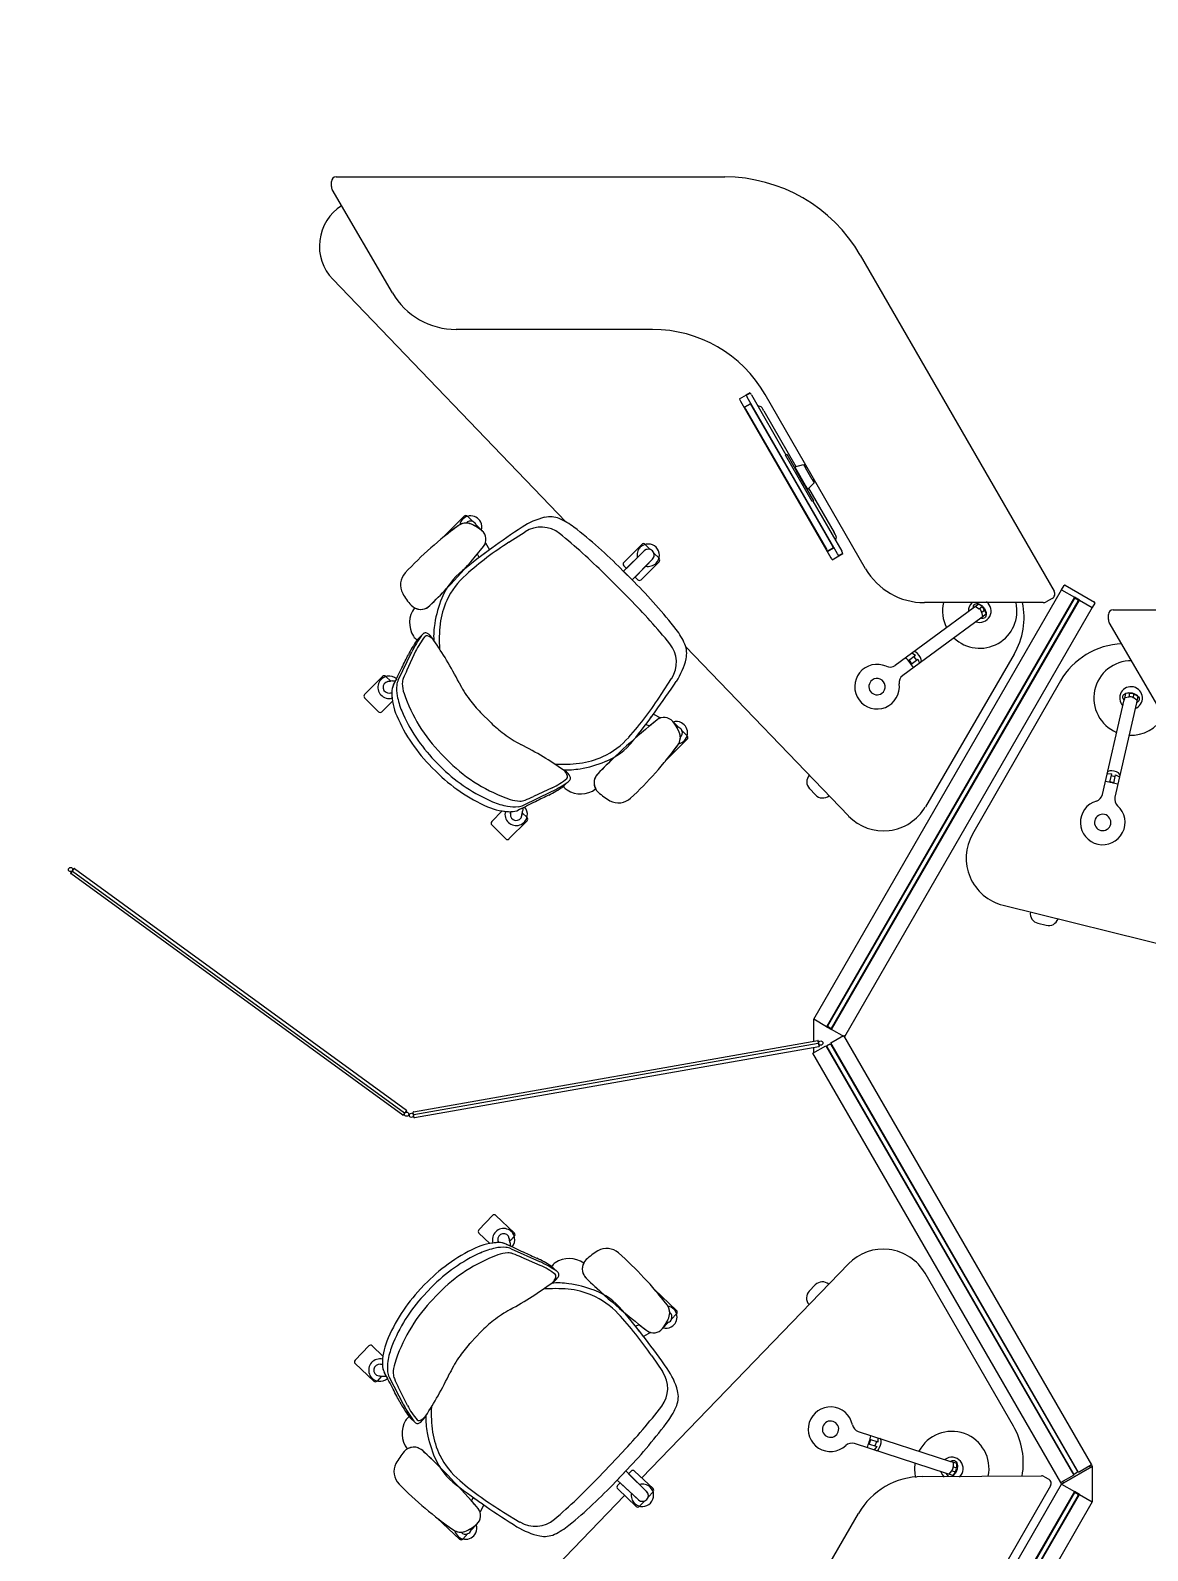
# Model space of a CAD drawing. Header units: millimetres. Extents: x 148480 to 578986, y 39883 to 155062.
# Drawn here: x 227380 to 229784, y 66680 to 69951 of the extents above; entities that cross this region are included whole.
import ezdxf

# ---------------------------------------------------------------- set-up
doc = ezdxf.new("R2010")
doc.units = ezdxf.units.MM
doc.linetypes.add('HIDDEN', pattern=[0.375, 0.25, -0.125])
for name, color, linetype in [('Flooring', 44, 'Continuous'), ('I - MODULAR', 44, 'Continuous'), ('Layer4', 6, 'Continuous')]:
    doc.layers.add(name, color=color, linetype=linetype)

# ---------------------------------------------------------------- blocks, each defined once
blk = doc.blocks.new('GFC1')
at = {"layer": 'Flooring', "color": 8, "linetype": 'HIDDEN', "ltscale": 1500}
blk.add_arc((300007.7, 78255.1), 12777.8, 229.90697, 79.60318, dxfattribs=at)
at = {"layer": 'I - MODULAR', "color": 8}
for p, q in [((300670.6, 70621.4), (301506.7, 70621.3)), ((300660.4, 70600.5), (300660.4, 70611.3)), ((300791.8, 70371.9), (300662.2, 70594.1)), ((301798.1, 70453), (302215.5, 69730)), ((301165.1, 69878.9), (300663.3, 70401.2)), ((301351.5, 70293.1), (300928.9, 70293.1)), ((301552.5, 70151.5), (301538.1, 70143.2)), ((301540.4, 70138.6), (301734.8, 69802.1)), ((301561.8, 70133.4), (301549.1, 70126.1)), ((301549.2, 70126.1), (301561.8, 70133.3)), ((301561.5, 70156.7), (301552.5, 70151.5)), ((301552.5, 70151.5), (301561.5, 70156.7)), ((301749.6, 69810.7), (301555.3, 70147.2)), ((301563.6, 70132.9), (301561.8, 70133.4)), ((301739.4, 69826.2), (301564, 70130)), ((301564.3, 70152.4), (301638.5, 70023.7)), ((301564.5, 70129.1), (301738.5, 69827.7)), ((301585.3, 70126.5), (301578, 70128.7)), ((301809.8, 69778.4), (301593.4, 70153.3)), ((301551.5, 70121.6), (301725.5, 69820.2)), ((301725.5, 69820.2), (301551.5, 70121.6)), ((301590.8, 70118), (301660, 69998.2)), ((301637.3, 70023), (301640, 70024.6)), ((301694.9, 69923.1), (301637.3, 70023)), ((301640, 70024.6), (301661, 69988.2)), ((301657.7, 69997.6), (301676.3, 70002.5)), ((301662.6, 69989.1), (301657.7, 69997.6)), ((301676.3, 70002.5), (301680.5, 69995.1)), ((301661, 69988.2), (301662.6, 69989.1)), ((301679.2, 69956.6), (301661, 69988.2)), ((301680.8, 69957.5), (301662.6, 69989.1)), ((301695, 69970.1), (301680.5, 69995.1)), ((301695, 69970.1), (301698.9, 69963.3)), ((301680.8, 69957.5), (301679.2, 69956.6)), ((301679.2, 69956.6), (301697.7, 69924.7)), ((301685.4, 69949.6), (301680.8, 69957.5)), ((301698.9, 69963.3), (301685.4, 69949.6)), ((301687, 69951.3), (301742.1, 69856)), ((301697.7, 69924.7), (301694.9, 69923.1)), ((301696.2, 69923.9), (301758.6, 69815.8)), ((300899.7, 69844.8), (300946.1, 69891.3)), ((300953.3, 69891.3), (300964.6, 69880)), ((300971.3, 69873.3), (300985.3, 69859.3)), ((300971.3, 69873.3), (300973.9, 69867.5)), ((300992, 69834), (301000.3, 69818.8)), ((301042.4, 69835.4), (301077.1, 69857.8)), ((301746.7, 69847), (301744.9, 69839.6)), ((300978.1, 69802.3), (300974.5, 69810)), ((301288.8, 69773), (301333.7, 69816.7)), ((301289.4, 69791.9), (301328.2, 69830.8)), ((301333.7, 69816.7), (301295, 69779.1)), ((301295, 69779.1), (301333.7, 69816.7)), ((301333.7, 69816.7), (301318.6, 69802)), ((301335.4, 69830.8), (301346.4, 69819.7)), ((301354.4, 69811.7), (301365.5, 69800.7)), ((301728.2, 69815.9), (301740.9, 69823.2)), ((301740.8, 69823.2), (301728.3, 69815.9)), ((301737.5, 69797.8), (301751.9, 69806.1)), ((301741.3, 69825), (301740.9, 69823.2)), ((301751.9, 69806.1), (301760.9, 69811.3)), ((301760.9, 69811.3), (301751.9, 69806.1)), ((301284.8, 69777), (301311.7, 69750.1)), ((301307.7, 69754.1), (301288.8, 69773)), ((301295, 69779.1), (301289.4, 69784.8)), ((301351.4, 69799), (301307.7, 69754.1)), ((301313.8, 69760.3), (301351.4, 69799)), ((301313.8, 69760.3), (301351.4, 69799)), ((301365.5, 69793.5), (301326.6, 69754.7)), ((301336.7, 69783.9), (301351.4, 69799)), ((301247.9, 69767.1), (301301.8, 69713.2)), ((301319.5, 69754.7), (301313.8, 69760.3)), ((302231.6, 69732.8), (302237, 69742.2)), ((302239.5, 69742.9), (302302.4, 69706.6)), ((301698.2, 68808.9), (302231.6, 69732.8)), ((302259.2, 69716.8), (301725.8, 68792.9)), ((302259.2, 69716.8), (301725.8, 68792.9)), ((301728.5, 68794.7), (302259, 69713.6)), ((301728.5, 68794.7), (302259, 69713.6)), ((301736.5, 68786.8), (302269.9, 69710.7)), ((301736.5, 68786.8), (302269.9, 69710.7)), ((302267.3, 69708.9), (301736.7, 68790)), ((301736.7, 68790), (302267.3, 69708.9)), ((302192.1, 69705.3), (301936.3, 69705.4)), ((302211.3, 69714.4), (302198.5, 69707)), ((302231.2, 69732.2), (302231.6, 69732.8)), ((302231.6, 69732.8), (302259.2, 69716.8)), ((302259, 69713.6), (302261.2, 69714.2)), ((302259, 69713.6), (302261.2, 69714.2)), ((302259.2, 69716.8), (302269.9, 69710.7)), ((302269.9, 69710.7), (302259.2, 69716.8)), ((302261.2, 69714.2), (302266.7, 69711.1)), ((302261.2, 69714.2), (302266.7, 69711.1)), ((302266.7, 69711.1), (302267.3, 69708.9)), ((302266.7, 69711.1), (302267.3, 69708.9)), ((302269.9, 69710.7), (302297.6, 69694.7)), ((302303, 69704.1), (302297.6, 69694.7)), ((302297.6, 69694.7), (301764.2, 68770.8)), ((301873.2, 69570.5), (302041.4, 69694.2)), ((302057.6, 69672), (301889.7, 69548.5)), ((302053.1, 69702.4), (302041.4, 69693.8)), ((302046.1, 69697.3), (302054.2, 69692)), ((302060.6, 69696.7), (302053.1, 69702.4)), ((302054.2, 69692), (302060.6, 69696.7)), ((302069.1, 69680.6), (302057.4, 69672)), ((302059.6, 69684.8), (302065.9, 69689.5)), ((302062.1, 69675.5), (302059.6, 69684.8)), ((302065.9, 69689.5), (302069.1, 69680.6)), ((302332.1, 69669.1), (302332.1, 69679.9)), ((302342.3, 69690), (303178.4, 69690)), ((300858, 69638.4), (300847, 69627.4)), ((300847, 69627.4), (300858, 69638.4)), ((302463.5, 69440.5), (302333.8, 69662.7)), ((301773.1, 69246.3), (301422.3, 69611.3)), ((300804.2, 69538.9), (300833.6, 69599.4)), ((300841.7, 69600.6), (300822.9, 69560.4)), ((301916.8, 69591.4), (301902.1, 69580.5)), ((301903.3, 69581.4), (301908.8, 69573.9)), ((301907.6, 69573), (301922.4, 69583.9)), ((301916.8, 69591.4), (301909.5, 69596.8)), ((301913.8, 69589.1), (301919.3, 69581.6)), ((301922.4, 69583.9), (301925.6, 69575.1)), ((302129.1, 69594.5), (301938.3, 69266.1)), ((300731.8, 69507.8), (300770.5, 69546.6)), ((300777.7, 69546.6), (300788, 69536.4)), ((300800.3, 69541.4), (300798.5, 69537.8)), ((301370.1, 69507.7), (301392.5, 69542.4)), ((300781.9, 69535.5), (300787.9, 69536.5)), ((300785.8, 69510.8), (300790.2, 69511.5)), ((300798.5, 69537.8), (300793.9, 69528.5)), ((302229, 69536.8), (302040, 69207.3)), ((302369.3, 69509.9), (302366, 69495.8)), ((302378.6, 69510.6), (302369.3, 69509.9)), ((302376.9, 69502.9), (302378.6, 69510.6)), ((302385.7, 69500.9), (302387.4, 69508.5)), ((302387.4, 69508.5), (302395.6, 69503.9)), ((300761.8, 69470.6), (300731.8, 69500.7)), ((300791.8, 69493.3), (300769, 69470.6)), ((302319.3, 69292.5), (302365.8, 69496.1)), ((302392.5, 69489.9), (302346.2, 69286.6)), ((302367.3, 69501.5), (302376.9, 69502.9)), ((302393.7, 69495.5), (302385.7, 69500.9)), ((302395.6, 69503.9), (302392.4, 69489.8)), ((300981.3, 69469.3), (301004, 69446.6)), ((301004, 69446.6), (300981.3, 69469.3)), ((301344.7, 69439.8), (301337, 69443.4)), ((301353.5, 69465.6), (301368.7, 69457.3)), ((301394, 69450.6), (301408, 69436.6)), ((301426, 69411.4), (301379.5, 69365)), ((301408, 69436.6), (301402.2, 69439.2)), ((301414.6, 69429.9), (301426, 69418.6)), ((300896.6, 69379.8), (300914.5, 69361.9)), ((300885.6, 69341.9), (300876.6, 69350.9)), ((300882.4, 69365.6), (300900.3, 69347.7)), ((301162.1, 69312.3), (301173.1, 69323.3)), ((301173.1, 69323.3), (301162.1, 69312.3)), ((302338.7, 69336.9), (302329.6, 69336.2)), ((302338.7, 69336.9), (302334.6, 69319)), ((302335, 69320.5), (302344.1, 69318.4)), ((302337.9, 69333.2), (302346.9, 69331.1)), ((302343.7, 69316.9), (302347.8, 69334.9)), ((302347.8, 69334.9), (302356, 69330.2)), ((301073.6, 69269.5), (301134.1, 69298.9)), ((301135.3, 69307), (301095.1, 69288.2)), ((301702, 69291.7), (301689.2, 69305.1)), ((301005.3, 69234.3), (301028, 69257.1)), ((301045.5, 69251.1), (301046.2, 69255.5)), ((301063.2, 69259.2), (301072.5, 69263.8)), ((301070.2, 69247.2), (301071.1, 69253.3)), ((301071.1, 69253.3), (301081.3, 69243)), ((301072.5, 69263.8), (301076.1, 69265.6)), ((301035.4, 69197.1), (301005.3, 69227.1)), ((301081.3, 69235.8), (301042.5, 69197.1)), ((300099.5, 69123.4), (300102.6, 69127.7)), ((300102.6, 69127.7), (300099.5, 69123.4)), ((300813.8, 68602.3), (300099.6, 69122.4)), ((300813.8, 68602.3), (300099.6, 69122.4)), ((300103.5, 69129), (300106.6, 69133.3)), ((300106.6, 69133.3), (300103.5, 69129)), ((300103.7, 69127.9), (300817.9, 68607.9)), ((300107.7, 69133.5), (300821.9, 68613.4)), ((300107.7, 69133.5), (300821.9, 68613.4)), ((302105.4, 69054.4), (302825.4, 68876.8)), ((302180.4, 69015.6), (302198.3, 69011.1)), ((301725.8, 68792.9), (301698.2, 68808.9)), ((301698.2, 68761.9), (301698.2, 68808.9)), ((301736.5, 68786.8), (301725.8, 68792.9)), ((301725.8, 68792.9), (301736.5, 68786.8)), ((301729.1, 68792.5), (301728.5, 68794.7)), ((301729.1, 68792.5), (301728.5, 68794.7)), ((301734.5, 68789.4), (301729.1, 68792.5)), ((301729.1, 68792.5), (301734.5, 68789.4)), ((301736.7, 68790), (301734.5, 68789.4)), ((301736.7, 68790), (301734.5, 68789.4)), ((300836.8, 68610), (301706.8, 68763.4)), ((300836.8, 68610), (301706.8, 68763.4)), ((301708, 68756.6), (300838, 68603.2)), ((301707.7, 68762.8), (301708.6, 68757.6)), ((301708.6, 68757.6), (301707.7, 68762.8)), ((301708.9, 68756), (301709.8, 68750.8)), ((301709.8, 68750.8), (301708.9, 68756)), ((301727.3, 68752.2), (301732.8, 68755.3)), ((301732.8, 68755.3), (301727.3, 68752.2)), ((301732.8, 68755.3), (301734.9, 68754.8)), ((301732.8, 68755.3), (301734.9, 68754.8)), ((301734.7, 68757.9), (301762.4, 68773.9)), ((302268.1, 67834), (301734.7, 68757.9)), ((302268.1, 67834), (301734.7, 68757.9)), ((301734.9, 68754.8), (302265.5, 67835.8)), ((301734.9, 68754.8), (302265.5, 67835.8)), ((301736.6, 68754.9), (301735.3, 68754.1)), ((301735.3, 68754.1), (301736.6, 68754.9)), ((301764.2, 68770.8), (301736.5, 68786.8)), ((301762.4, 68773.9), (302295.8, 67850)), ((301709.2, 68749.9), (300839.1, 68596.5)), ((301709.2, 68749.9), (300839.1, 68596.5)), ((301696.4, 68735.8), (301724.1, 68751.8)), ((302229.8, 67811.9), (301696.4, 68735.8)), ((301698.2, 68736.8), (301698.2, 68748)), ((301724.1, 68751.8), (302257.5, 67827.9)), ((301724.1, 68751.8), (302257.5, 67827.9)), ((301727, 68749.4), (301725.8, 68748.7)), ((301725.8, 68748.7), (301727, 68749.4)), ((301726.7, 68750), (301727.3, 68752.2)), ((301726.7, 68750), (301727.3, 68752.2)), ((302257.2, 67831.1), (301726.7, 68750)), ((301726.7, 68750), (302257.2, 67831.1)), ((300818, 68606.8), (300814.9, 68602.5)), ((300818, 68606.8), (300814.9, 68602.5)), ((300822.1, 68612.4), (300819, 68608.1)), ((300822.1, 68612.4), (300819, 68608.1)), ((300837.1, 68603.9), (300836.2, 68609.1)), ((300837.1, 68603.9), (300836.2, 68609.1)), ((300838.3, 68597.1), (300837.4, 68602.3)), ((300838.3, 68597.1), (300837.4, 68602.3)), ((300977.7, 68355.8), (301007, 68386.7)), ((301014.2, 68386.9), (301053.9, 68349.1)), ((301001.2, 68326.5), (300977.9, 68348.6)), ((301018.6, 68332.9), (301019.4, 68328.5)), ((301043.1, 68337.5), (301044.2, 68331.5)), ((301054.1, 68341.9), (301044.2, 68331.4)), ((301045.9, 68320.9), (301036.5, 68325.3)), ((301049.5, 68319.3), (301045.9, 68320.9)), ((301047.1, 68315.3), (301108.3, 68287.5)), ((301109.8, 68279.4), (301069, 68297.1)), ((301148, 68264.1), (301136.7, 68274.8)), ((301136.7, 68274.8), (301148, 68264.1)), ((301772.7, 68282.6), (301328.1, 67822.3)), ((300852.3, 68228.8), (300861, 68238)), ((300875.9, 68232.6), (300858.4, 68214.2)), ((301701.5, 68237.3), (301688.6, 68224)), ((302127.8, 67933.5), (301937.8, 68262.4)), ((300890.5, 68218.8), (300873, 68200.4)), ((301355.4, 68227.8), (301403.1, 68182.6)), ((301403.2, 68175.4), (301392.2, 68163.8)), ((300982.2, 68136.4), (300960.1, 68113.1)), ((300960.1, 68113.1), (300982.2, 68136.4)), ((301315, 68148.3), (301322.6, 68152.1)), ((301347, 68135.3), (301332.1, 68126.6)), ((301385.8, 68157), (301372.1, 68142.6)), ((301385.8, 68157), (301380, 68154.2)), ((300711.4, 68075.3), (300740.7, 68106.1)), ((300747.9, 68106.3), (300771.2, 68084.2)), ((300751.4, 68030.3), (300711.6, 68068.1)), ((301349.7, 68084.9), (301373, 68050.8)), ((300768.5, 68041), (300758.6, 68030.5)), ((300762.5, 68041.7), (300768.5, 68041)), ((300765.7, 68066.5), (300770.2, 68065.9)), ((300774.3, 68049), (300779.1, 68039.8)), ((300779.1, 68039.8), (300781, 68036.3)), ((300784.8, 68038.9), (300815.8, 67979.2)), ((300823.9, 67978.2), (300804.1, 68018)), ((300830, 67951.5), (300841.2, 67940.9)), ((300841.2, 67940.9), (300830, 67951.5)), ((301794.1, 67922.1), (301992.7, 67857.6)), ((301820.6, 67904), (301817.7, 67895.2)), ((301836.5, 67898.9), (301819.1, 67904.5)), ((301836.5, 67898.9), (301836.7, 67908)), ((301286.8, 67877.7), (301234.4, 67822.4)), ((301984.1, 67831.5), (301785.8, 67895.9)), ((301816.2, 67895.7), (301833.8, 67890)), ((301833.8, 67890), (301828.4, 67882.3)), ((301832.9, 67900), (301830, 67891.2)), ((301297.7, 67841.1), (301271.5, 67813.4)), ((302006.2, 67852.9), (301992.4, 67857.4)), ((301998, 67855.6), (301998.4, 67845.9)), ((301998.4, 67845.9), (302005.9, 67843.5)), ((302005.9, 67843.5), (302006.2, 67852.9)), ((302297.6, 67846.9), (302231.6, 67808.8)), ((302231.6, 67808.8), (302297.6, 67846.9)), ((302295.8, 67850), (302268.1, 67834)), ((302291.6, 67847.6), (302293.4, 67844.5)), ((302295.8, 67850), (302297.6, 67846.9)), ((302297.6, 67846.9), (302297.6, 67770.7)), ((301275.3, 67817.5), (301293.8, 67837)), ((301321.4, 67775.1), (301275.3, 67817.5)), ((301276.3, 67805.8), (301281.8, 67811.6)), ((301281.8, 67811.6), (301321.4, 67775.1)), ((301281.8, 67811.6), (301321.4, 67775.1)), ((301293.8, 67837), (301338.6, 67793.2)), ((301300, 67830.9), (301305.5, 67836.7)), ((301338.6, 67793.2), (301300, 67830.9)), ((301300, 67830.9), (301338.6, 67793.2)), ((301312.7, 67836.9), (301352.5, 67799.1)), ((301338.6, 67793.2), (301323.6, 67807.9)), ((301698.2, 66885), (302231.6, 67808.8)), ((301931.2, 67825.1), (302188.4, 67826.4)), ((301997.8, 67827.2), (301984, 67831.7)), ((301989.6, 67829.9), (301995.6, 67837.4)), ((301995.6, 67837.4), (302003.1, 67834.9)), ((302003.1, 67834.9), (301997.8, 67827.2)), ((302194.9, 67824.7), (302204.2, 67819.3)), ((302257.5, 67827.9), (302229.8, 67811.9)), ((302231.6, 67808.8), (302229.8, 67811.9)), ((302231.6, 67808.8), (302259.2, 67792.9)), ((302234, 67814.3), (302235.8, 67811.2)), ((302259.4, 67830.5), (302257.2, 67831.1)), ((302259.4, 67830.5), (302257.2, 67831.1)), ((302264.9, 67833.7), (302259.4, 67830.5)), ((302264.9, 67833.7), (302259.4, 67830.5)), ((302265.5, 67835.8), (302264.9, 67833.7)), ((302265.5, 67835.8), (302264.9, 67833.7)), ((301290.9, 67783.9), (300659.9, 67130.6)), ((300962.1, 67772.4), (300965.6, 67780.1)), ((301316.3, 67760.8), (301276.4, 67798.6)), ((301306, 67789.3), (301321.4, 67775.1)), ((301352.7, 67791.9), (301341.9, 67780.5)), ((302259.2, 67792.9), (301725.8, 66869)), ((302259.2, 67792.9), (301725.8, 66869)), ((301728.5, 66870.8), (302259, 67789.7)), ((302259, 67789.7), (301728.5, 66870.8)), ((301736.5, 66862.8), (302269.9, 67786.7)), ((301736.5, 66862.8), (302269.9, 67786.7)), ((302267.3, 67784.9), (301736.7, 66866)), ((302267.3, 67784.9), (301736.7, 66866)), ((302207.9, 67805.4), (301790.2, 67081.1)), ((302259, 67789.7), (302261.2, 67790.3)), ((302259, 67789.7), (302261.2, 67790.3)), ((302269.9, 67786.7), (302259.2, 67792.9)), ((302269.9, 67786.7), (302259.2, 67792.9)), ((302261.2, 67790.3), (302266.7, 67787.1)), ((302266.7, 67787.1), (302261.2, 67790.3)), ((302266.7, 67787.1), (302267.3, 67784.9)), ((302266.7, 67787.1), (302267.3, 67784.9)), ((302269.9, 67786.7), (302297.6, 67770.7)), ((300988.1, 67764.2), (300980.2, 67748.9)), ((301030.7, 67748.7), (301065.9, 67727.2)), ((301334.2, 67772.4), (301323.4, 67761)), ((301583.3, 67379.6), (301794.5, 67745.6)), ((302297.6, 67770.7), (301764.2, 66846.9)), ((300935.9, 67690.4), (300888.3, 67735.6)), ((300974.2, 67723.4), (300960.6, 67709)), ((300960.6, 67709), (300963.1, 67714.9)), ((300954.1, 67702.2), (300943.1, 67690.6))]:
    blk.add_line(p, q, dxfattribs=at)
for centre in [(300099.3, 69131.1), (301713.3, 68757.6), (300822.2, 68604.7), (300832.7, 68602.3)]:
    blk.add_circle(centre, 4.57, dxfattribs=at)
for centre, radius, start, end in [((300670.6, 70611.3), 10.2, 89.9949, 179.9949), ((301506.7, 70284.8), 336.5, 29.9949, 89.9949), ((300673.1, 70600.5), 12.7, 179.9949, 210.2581), ((300737.5, 70472.5), 102.9, 122.3902, 223.8593), ((300928.9, 70451.9), 158.8, 210.2581, 269.9949), ((301351.4, 70013.7), 279.4, 29.9949, 89.9949), ((301683.8, 69997), 3.81, 120.0002, 210.0002), ((301698.3, 69972), 3.81, 210.0002, 300.0002), ((301415.7, 69213.4), 815.5, 126.2392, 137.0014), ((301415.7, 69213.4), 815.5, 126.2392, 129.2581), ((300950.2, 69848.6), 27.9, 65.9997, 126.2392), ((300950.2, 69848.6), 27.9, 65.9997, 126.2392), ((300960.1, 69867.9), 24.1, 27, 167.9261), ((300950.2, 69848.6), 27.9, 65.9997, 119.2617), ((302029.9, 68415.7), 1740.3, 123.449, 128.6753), ((300949.7, 69887.7), 5.08, 45, 135), ((300959.8, 69868.4), 12.5, 67.1147, 139.7534), ((300920.2, 69781.3), 101.6, 51.7273, 65.9997), ((300920.2, 69781.3), 101.6, 50.1526, 65.9997), ((300920.2, 69781.3), 101.6, 50.9331, 65.9997), ((300959.8, 69868.4), 12.5, 22.8853, 67.1147), ((300959.8, 69868.4), 12.5, 22.8853, 67.1147), ((300960.1, 69867.9), 24.1, 343.433, 27), ((301154.1, 69741.5), 151.5, 103.2995, 123.449), ((301111.5, 69804.5), 63.5, 51.0745, 122.8712), ((301130.9, 69839.4), 50.8, 67.0127, 103.2995), ((301095.9, 69756.8), 140.5, 52.0235, 67.0127), ((300495.5, 68987.8), 1116.2, 45, 52.0235), ((301459.7, 69189.7), 768.8, 122.8712, 131.5004), ((300969, 69841.4), 24.1, 321.1033, 50.9331), ((300969, 69841.4), 24.1, 321.1033, 342.0009), ((300382, 68901.2), 1224.6, 45, 51.0745), ((299841.7, 70751), 1472.6, 314.4015, 321.1033), ((299841.7, 70751), 1472.6, 320.2852, 321.1033), ((302029.9, 68415.7), 1740.3, 126.2713, 127.1803), ((301342.1, 69807.4), 24.1, 135, 192.8936), ((301342.1, 69807.4), 24.1, 315, 135), ((301331.8, 69827.2), 5.08, 45, 135), ((301342.5, 69807.8), 12.5, 315, 135), ((301342.5, 69807.8), 12.5, 315, 135), ((301342.5, 69807.8), 12.5, 71.7127, 135), ((301342.6, 69807.5), 12.8, 72.5604, 134.1523), ((301342.5, 69807.8), 12.5, 315, 18.2873), ((301342.2, 69807.9), 12.8, 315.8477, 17.4396), ((300847.2, 69743.5), 38.1, 137.0014, 208.8452), ((301034.2, 69659.7), 147, 128.6753, 157.9027), ((301293, 69788.4), 5.08, 135, 225), ((301342.1, 69807.4), 24.1, 257.1064, 315), ((301361.9, 69797.1), 5.08, 315, 45), ((301936.3, 69851.4), 146.1, 209.9949, 269.9949), ((299841.7, 70751), 1472.6, 314.4015, 316.4092), ((301034.2, 69659.7), 147, 148.9059, 157.9027), ((301062.6, 69638.5), 169.6, 131.5004, 155.0731), ((300522.5, 68960.8), 1116.2, 37.9765, 45), ((301323.1, 69758.3), 5.08, 225, 315), ((302238.6, 69741.4), 1.78, 60, 150), ((300928, 69788), 130.3, 208.8452, 222.5364), ((301134.7, 69618.8), 255.5, 157.9027, 170.56), ((301134.7, 69618.8), 255.5, 157.9027, 170.56), ((301058.5, 69640.4), 165.1, 155.0731, 173.3831), ((300435.9, 68847.3), 1224.6, 38.9255, 45), ((302055.4, 69687.3), 80.1, 166.9217, 206.3991), ((302055.4, 69687.3), 80.1, 226.1394, 13.0025), ((302055.4, 69687.3), 24.4, 133.2546, 181.8371), ((302055.4, 69687.3), 24.4, 250.3425, 53.8696), ((301991.9, 69674.2), 158.8, 329.8343, 11.3564), ((302192.1, 69718), 12.7, 269.9949, 299.9949), ((302205.6, 69724.3), 11.4, 299.9949, 29.9949), ((302301.5, 69705), 1.78, 330, 60), ((300883.3, 69662), 54.7, 143.8571, 212.0335), ((300852.5, 69718.8), 27.9, 222.5364, 314.4015), ((300852.5, 69718.8), 27.9, 241.341, 314.4015), ((302047.3, 69681.4), 12.7, 15.5835, 57.0781), ((302055.4, 69687.3), 9.73, 8.7345, 63.9272), ((302342.3, 69679.9), 10.2, 89.9949, 179.9949), ((300862.5, 69633.9), 6.35, 77.4926, 135), ((300862.5, 69633.9), 6.35, 77.4926, 135), ((300860.9, 69626.7), 13.7, 50.262, 77.4926), ((300860.9, 69626.7), 13.7, 50.262, 77.4926), ((301049.3, 69633.1), 168.9, 170.56, 182.9976), ((301049.3, 69633.1), 168.9, 170.56, 182.9976), ((301189.2, 69625.2), 296.7, 173.3831, 183.8194), ((301291.5, 69561.2), 140.5, 22.9873, 37.9765), ((302344.8, 69669.1), 12.7, 179.9949, 210.2581), ((301061.3, 69474.2), 263.8, 145.4289, 153.1475), ((301060.6, 69489.1), 252.4, 144.7335, 154.1006), ((300858.3, 69646.4), 25.2, 212.0335, 237.9665), ((300993.4, 69527.1), 168.6, 141.3551, 154.1557), ((300865, 69609.5), 25.4, 135, 145.4289), ((300865, 69609.5), 25.4, 135, 142.2677), ((300839.4, 69600.8), 47.4, 29.5853, 50.262), ((300839.4, 69600.8), 47.4, 29.5853, 50.262), ((300855.5, 69604.5), 31.9, 38.1643, 52.7695), ((300232.9, 69175.4), 788, 31.0259, 34.7205), ((300232.9, 69175.4), 788, 31.0259, 34.7205), ((301339.2, 69576.8), 63.5, 327.1288, 38.9255), ((301374.1, 69596.2), 50.8, 346.7005, 22.9873), ((302366.7, 69457.8), 158.8, 92.031, 150.1657), ((300232.9, 69175.4), 788, 27.0079, 31.0259), ((300232.9, 69175.4), 788, 27.0079, 31.0259), ((301276.2, 69619.4), 151.5, 326.551, 346.7005), ((301834.4, 69524.6), 48, 65.8335, 7.286), ((301773.2, 69479.8), 163.6, 31.6129, 41.0488), ((302380.9, 69500.1), 80.1, 89.0097, 247.2191), ((300784.5, 69523.3), 24.1, 99, 285.5414), ((300774.1, 69543), 5.08, 45, 135), ((300784.5, 69523.3), 24.1, 48.9707, 99), ((300841, 69531.8), 28, 157.706, 180.8987), ((301198.1, 69385.4), 413.9, 155, 157.706), ((301834.4, 69524.7), 17.6, 306.3308, 126.3308), ((301861.9, 69585.8), 19.1, 245.8335, 306.3308), ((301900.9, 69533.1), 19.1, 126.3308, 187.286), ((300735.3, 69504.3), 5.08, 135, 225), ((300783.9, 69523.2), 12.5, 99, 279), ((300783.9, 69523.2), 12.5, 99, 279), ((300783.9, 69523.2), 12.5, 99, 279), ((300783.9, 69523.2), 12.5, 99, 279), ((300817.5, 69310.5), 227.8, 96.5034, 99), ((300817.5, 69310.5), 227.8, 96.5034, 99), ((300817.5, 69310.5), 227.8, 97.4617, 99), ((300750.2, 69735.8), 227.8, 279, 280.1282), ((300750.2, 69735.8), 227.8, 279, 280.1296), ((300750.2, 69735.8), 227.8, 279, 280.1282), ((300826.4, 69512.6), 36.1, 153.8091, 181.5868), ((300826.4, 69512.6), 36.1, 153.8091, 180.4192), ((300919, 69513.3), 128.8, 180.4192, 203.5808), ((300919, 69513.3), 128.8, 180.7473, 185.8819), ((300919, 69513.3), 128.8, 180.7473, 188.9092), ((300780.2, 69637.8), 101.6, 276.5034, 280.3539), ((300780.2, 69637.8), 101.6, 276.5034, 280.3539), ((300883.7, 69519.7), 83, 174.5576, 190.3224), ((300833.9, 69524.5), 33, 154.1006, 174.5576), ((300882.6, 69532.5), 69.6, 180.8987, 198.8611), ((301146.1, 69622.5), 348, 198.8611, 224.1976), ((301144.1, 69639.8), 234.7, 207.0079, 217.4321), ((301144.1, 69639.8), 234.7, 207.0079, 217.4321), ((300724.4, 69925), 768.8, 318.4996, 327.1288), ((299950.4, 70495.2), 1740.3, 321.3247, 326.551), ((301834.4, 69524.7), 17.6, 126.3308, 306.3308), ((302380.9, 69500.1), 24.4, 291.1625, 222.6571), ((302380.9, 69500.1), 9.73, 49.5545, 104.7472), ((300953.5, 69532.5), 154, 190.3224, 202.9309), ((301138.3, 69626.2), 221.9, 215.5626, 225), ((301138.3, 69626.2), 221.9, 215.5626, 225), ((302378.6, 69490.3), 12.7, 56.4036, 97.8982), ((300765.4, 69474.2), 5.08, 225, 315), ((301131.9, 69606.2), 361.1, 203.5808, 225), ((301133.4, 69608.6), 349.3, 202.9309, 224.0595), ((301160.9, 69603.6), 221.9, 225, 234.4374), ((301160.9, 69603.6), 221.9, 225, 234.4374), ((302285.7, 68307), 1472.6, 128.8967, 135.5985), ((299950.4, 70495.2), 1740.3, 322.8197, 323.7287), ((302285.7, 68307), 1472.6, 128.8967, 129.7148), ((301376.1, 69434.3), 24.1, 39.0669, 128.8967), ((301376.1, 69434.3), 24.1, 107.9991, 128.8967), ((301316, 69385.5), 101.6, 24.0003, 39.8474), ((301316, 69385.5), 101.6, 24.0003, 39.0669), ((301402.6, 69425.4), 24.1, 63, 106.567), ((301316, 69385.5), 101.6, 24.0003, 38.2727), ((301402.6, 69425.4), 24.1, 282.0739, 63), ((302380.9, 69500.1), 80.1, 266.9595, 331.5536), ((301174.5, 69609.4), 234.7, 232.5679, 242.9921), ((301174.5, 69609.4), 234.7, 232.5679, 242.9921), ((301173.2, 69527.9), 169.6, 294.9269, 318.4996), ((301383.3, 69415.5), 27.9, 323.7608, 24.0003), ((301383.3, 69415.5), 27.9, 323.7608, 24.0003), ((301383.3, 69415.5), 27.9, 330.7383, 24.0003), ((301403.1, 69425.1), 12.5, 22.8853, 67.1147), ((301403.1, 69425.1), 12.5, 22.8853, 67.1147), ((301403.1, 69425.1), 12.5, 310.2465, 22.8853), ((301422.4, 69415), 5.08, 315, 45), ((300710.1, 68698.2), 788, 58.9741, 62.9921), ((300710.1, 68698.2), 788, 58.9741, 62.9921), ((301194.4, 69499.5), 147, 292.0972, 321.3247), ((300748.1, 69881), 815.5, 312.9986, 323.7608), ((300748.1, 69881), 815.5, 320.7419, 323.7608), ((301143.2, 69598.7), 349.3, 225.9405, 247.0691), ((301157.2, 69611.4), 348, 225.8024, 251.1389), ((300710.1, 68698.2), 788, 55.2794, 58.9741), ((300710.1, 68698.2), 788, 55.2794, 58.9741), ((301159.9, 69654.5), 296.7, 266.1806, 276.6169), ((301167.8, 69514.6), 168.9, 267.0024, 279.44), ((301167.8, 69514.6), 168.9, 267.0024, 279.44), ((301135.5, 69304.7), 47.4, 39.738, 60.4147), ((301135.5, 69304.7), 47.4, 39.738, 60.4147), ((301139.2, 69320.8), 31.9, 37.2305, 51.8357), ((301175.1, 69523.8), 165.1, 276.6169, 294.9269), ((301153.5, 69600), 255.5, 279.44, 292.0972), ((301153.5, 69600), 255.5, 279.44, 292.0972), ((302285.7, 68307), 1472.6, 133.5908, 135.5985), ((301194.4, 69499.5), 147, 292.0972, 301.0941), ((301140.9, 69597.2), 361.1, 225, 246.4192), ((301023.8, 69525.9), 252.4, 295.8994, 305.2665), ((301061.8, 69458.7), 168.6, 295.8443, 308.6449), ((301144.2, 69330.3), 25.4, 304.5711, 315), ((301144.2, 69330.3), 25.4, 307.7323, 315), ((301161.4, 69326.2), 13.7, 12.5074, 39.738), ((301161.4, 69326.2), 13.7, 12.5074, 39.738), ((301168.6, 69327.8), 6.35, 315, 12.5074), ((301168.6, 69327.8), 6.35, 315, 12.5074), ((301253.5, 69317.8), 27.9, 135.5985, 208.659), ((301253.5, 69317.8), 27.9, 135.5985, 227.4636), ((301704.6, 69319.9), 21.4, 138.1471, 223.8593), ((302303, 69158.5), 163.6, 72.433, 81.8688), ((301067.2, 69347.9), 69.6, 251.1389, 269.1013), ((301066.5, 69306.3), 28, 269.1013, 292.2939), ((300920.1, 69663.4), 413.9, 292.2939, 295), ((301008.9, 69526.6), 263.8, 296.8525, 304.5711), ((301181.1, 69323.6), 25.2, 212.0335, 237.9665), ((301196.7, 69348.6), 54.7, 237.9665, 306.1429), ((301322.7, 69393.3), 130.3, 227.4636, 241.1548), ((301278.2, 69312.5), 38.1, 241.1548, 312.9986), ((301717.4, 69306.5), 21.4, 223.8593, 309.5715), ((302320, 69232.5), 48, 106.6536, 48.1061), ((302300.8, 69296.7), 19.1, 286.6536, 347.1509), ((302364.8, 69282.4), 19.1, 167.1509, 228.1061), ((301048, 69384.3), 128.8, 246.4192, 269.5808), ((301067.2, 69418.8), 154, 247.0691, 259.6776), ((301048, 69384.3), 128.8, 261.0908, 269.2527), ((301058, 69249.8), 24.1, 164.4586, 351), ((301048, 69384.3), 128.8, 264.1181, 269.2527), ((301054.4, 69349), 83, 259.6776, 275.4424), ((301057.9, 69249.2), 12.5, 171, 351), ((301057.9, 69249.2), 12.5, 171, 351), ((301057.9, 69249.2), 12.5, 171, 351), ((301057.9, 69249.2), 12.5, 171, 351), ((301270.5, 69215.5), 227.8, 169.8718, 171), ((301270.5, 69215.5), 227.8, 169.8704, 171), ((301270.5, 69215.5), 227.8, 169.8718, 171), ((301047.3, 69291.7), 36.1, 268.4132, 296.1909), ((301047.3, 69291.7), 36.1, 269.5808, 296.1909), ((301059.2, 69299.2), 33, 275.4424, 295.8994), ((300845.2, 69282.8), 227.8, 351, 353.4966), ((300845.2, 69282.8), 227.8, 351, 353.4966), ((300845.2, 69282.8), 227.8, 351, 352.5383), ((301172.5, 69245.5), 101.6, 169.6461, 173.4966), ((301172.5, 69245.5), 101.6, 169.6461, 173.4966), ((301058, 69249.8), 24.1, 351, 41.0293), ((301848.2, 69318.4), 104.1, 223.8593, 329.8343), ((302319.9, 69232.5), 17.6, 347.1509, 167.1509), ((301008.9, 69230.7), 5.08, 135, 225), ((301077.7, 69239.4), 5.08, 315, 45), ((302319.9, 69232.5), 17.6, 167.1509, 347.1509), ((301039, 69200.7), 5.08, 225, 315), ((302130.4, 69155.5), 104.1, 150.1657, 256.1407), ((300100.1, 69123), 0.762, 143.94, 233.94), ((300100.1, 69123), 0.762, 143.94, 233.94), ((300103.2, 69127.3), 0.802, 53.94, 143.94), ((300103.2, 69127.3), 0.802, 53.94, 143.94), ((300104.2, 69128.6), 0.802, 143.94, 233.94), ((300104.2, 69128.6), 0.802, 143.94, 233.94), ((300107.3, 69132.9), 0.762, 53.94, 143.94), ((300107.3, 69132.9), 0.762, 53.94, 143.94), ((302185.5, 69036.3), 21.4, 170.4285, 256.1407), ((302203.5, 69031.9), 21.4, 256.1407, 341.853), ((301707, 68762.7), 0.762, 10, 100), ((301707, 68762.7), 0.762, 10, 100), ((301707.8, 68757.4), 0.802, 280, 10), ((301707.8, 68757.4), 0.802, 280, 10), ((301708.1, 68755.9), 0.802, 10, 100), ((301708.1, 68755.9), 0.802, 10, 100), ((301709.1, 68750.6), 0.762, 280, 10), ((301709.1, 68750.6), 0.762, 280, 10), ((300814.3, 68603), 0.762, 233.94, 323.94), ((300814.3, 68603), 0.762, 233.94, 323.94), ((300818.3, 68608.5), 0.79, 233.94, 323.94), ((300818.3, 68608.5), 0.79, 233.94, 323.94), ((300817.4, 68607.3), 0.79, 323.94, 53.94), ((300817.4, 68607.3), 0.79, 323.94, 53.94), ((300821.5, 68612.8), 0.755, 323.94, 53.94), ((300821.5, 68612.8), 0.755, 323.94, 53.94), ((300836.9, 68609.2), 0.762, 100, 190), ((300836.9, 68609.2), 0.762, 100, 190), ((300837.9, 68604), 0.79, 190, 280), ((300837.9, 68604), 0.79, 190, 280), ((300838.1, 68602.5), 0.79, 100, 190), ((300838.1, 68602.5), 0.79, 100, 190), ((300839, 68597.2), 0.755, 190, 280), ((300839, 68597.2), 0.755, 190, 280), ((301010.7, 68383.2), 5.08, 46.496, 136.496), ((300981.4, 68352.3), 5.08, 136.496, 226.496), ((301031, 68334.6), 24.1, 10.496, 197.0374), ((301030.8, 68335.2), 12.5, 10.496, 190.496), ((301030.8, 68335.2), 12.5, 10.496, 190.496), ((301030.8, 68335.2), 12.5, 10.496, 190.496), ((301030.8, 68335.2), 12.5, 10.496, 190.496), ((301242.6, 68374.4), 227.8, 190.496, 191.6242), ((301242.6, 68374.4), 227.8, 190.496, 191.6256), ((301242.6, 68374.4), 227.8, 190.496, 191.6242), ((300819.1, 68296), 227.8, 7.9994, 10.496), ((300819.1, 68296), 227.8, 7.9994, 10.496), ((300819.1, 68296), 227.8, 8.9577, 10.496), ((301031, 68334.6), 24.1, 320.4667, 10.496), ((301050.4, 68345.4), 5.08, 316.496, 46.496), ((301122.9, 67989.4), 361.1, 115.0768, 136.496), ((301125.3, 67988), 349.3, 114.4268, 135.5555), ((301139.6, 67975.7), 348, 110.3571, 135.6935), ((301024.5, 68199.8), 128.8, 91.9151, 115.0768), ((301044.6, 68165.8), 154, 101.8184, 114.4268), ((301024.5, 68199.8), 128.8, 92.2433, 100.4052), ((301024.5, 68199.8), 128.8, 92.2433, 97.3779), ((301030, 68235.3), 83, 86.0536, 101.8184), ((301042.7, 68236.7), 69.6, 92.3947, 110.3571), ((301021.4, 68292.4), 36.1, 65.3051, 93.0827), ((301021.4, 68292.4), 36.1, 65.3051, 91.9151), ((301033.5, 68285.2), 33, 65.5966, 86.0536), ((301041, 68278.3), 28, 69.202, 92.3947), ((301145.3, 68341.8), 101.6, 187.9994, 191.8499), ((301145.3, 68341.8), 101.6, 187.9994, 191.8499), ((300904, 67917.5), 413.9, 66.496, 69.202), ((301299.4, 68198), 130.3, 120.3412, 134.0324), ((301252.8, 68277.7), 38.1, 48.4974, 120.3412), ((300737.7, 67695.4), 815.5, 37.7352, 48.4974), ((301847.6, 68210.3), 104.1, 30.0148, 135.9899), ((300989.2, 68056.6), 263.8, 56.9248, 64.6435), ((301004, 68057.6), 252.4, 56.2294, 65.5966), ((301040.3, 68125.8), 168.6, 52.8511, 65.6517), ((301119.2, 68256.3), 25.4, 46.496, 56.9248), ((301156, 68264), 25.2, 123.5294, 149.4625), ((301119.2, 68256.3), 25.4, 46.496, 53.7637), ((301172.2, 68239.4), 54.7, 55.3531, 123.5294), ((301143.6, 68259.5), 6.35, 348.9886, 46.496), ((301143.6, 68259.5), 6.35, 348.9886, 46.496), ((301228.2, 68271.7), 27.9, 134.0324, 225.8975), ((301228.2, 68271.7), 27.9, 152.8369, 225.8975), ((300668.8, 68876.9), 788, 302.5219, 306.2165), ((300668.8, 68876.9), 788, 302.5219, 306.2165), ((301109.9, 68281.7), 47.4, 301.0813, 321.758), ((301109.9, 68281.7), 47.4, 301.0813, 321.758), ((301114, 68265.7), 31.9, 309.6603, 324.2655), ((301147.6, 68072.7), 168.9, 82.056, 94.4935), ((301147.6, 68072.7), 168.9, 82.056, 94.4935), ((301136.4, 68260.9), 13.7, 321.758, 348.9886), ((301136.4, 68260.9), 13.7, 321.758, 348.9886), ((301135.6, 67986.9), 255.5, 69.3987, 82.056), ((301135.6, 67986.9), 255.5, 69.3987, 82.056), ((302233.6, 69309.1), 1472.6, 225.8975, 227.9052), ((302233.6, 69309.1), 1472.6, 225.8975, 232.5992), ((301716.9, 68222.5), 21.4, 50.2777, 135.9899), ((301114.2, 67980.2), 361.1, 136.496, 157.9151), ((301115.7, 67977.9), 349.3, 137.4365, 158.5651), ((301128.8, 67964.3), 348, 137.2984, 162.6349), ((300668.8, 68876.9), 788, 298.5039, 302.5219), ((300668.8, 68876.9), 788, 298.5039, 302.5219), ((301143.4, 67932.6), 296.7, 84.8791, 95.3154), ((301155.2, 68063.7), 165.1, 66.569, 84.8791), ((301153.4, 68059.6), 169.6, 42.9963, 66.569), ((301173.8, 68088.5), 147, 60.4019, 69.3987), ((301173.8, 68088.5), 147, 40.1712, 69.3987), ((300737.7, 67695.4), 815.5, 37.7352, 40.7541), ((301704, 68209.2), 21.4, 135.9899, 221.7021), ((301156.9, 67978.1), 234.7, 118.5039, 128.9281), ((301156.9, 67978.1), 234.7, 118.5039, 128.9281), ((300715.1, 67650.9), 768.8, 34.3672, 42.9963), ((299956.3, 67060.7), 1740.3, 34.945, 40.1712), ((301292.4, 68205.6), 101.6, 321.6486, 337.4957), ((301292.4, 68205.6), 101.6, 322.4291, 337.4957), ((301292.4, 68205.6), 101.6, 323.2232, 337.4957), ((301360.5, 68177.4), 27.9, 337.4957, 37.7352), ((301360.5, 68177.4), 27.9, 337.4957, 37.7352), ((301380.1, 68168.1), 24.1, 298.496, 79.422), ((301360.5, 68177.4), 27.9, 337.4957, 30.7577), ((301380.6, 68168.3), 12.5, 338.6107, 51.2494), ((301399.6, 68178.9), 5.08, 316.496, 46.496), ((301143.1, 67983.6), 221.9, 127.0586, 136.496), ((301143.1, 67983.6), 221.9, 127.0586, 136.496), ((299956.3, 67060.7), 1740.3, 37.7673, 38.6763), ((302233.6, 69309.1), 1472.6, 231.7812, 232.5992), ((301353.8, 68158.4), 24.1, 232.5992, 322.4291), ((301353.8, 68158.4), 24.1, 232.5992, 253.4969), ((301380.1, 68168.1), 24.1, 254.9289, 298.496), ((301380.6, 68168.3), 12.5, 294.3813, 338.6107), ((301380.6, 68168.3), 12.5, 294.3813, 338.6107), ((300744.4, 68102.6), 5.08, 46.496, 136.496), ((300898.9, 68067.6), 128.8, 157.9151, 181.0768), ((300934, 68049.3), 154, 158.5651, 171.1736), ((301121.1, 67960.3), 221.9, 136.496, 145.9334), ((301121.1, 67960.3), 221.9, 136.496, 145.9334), ((300715.1, 68071.8), 5.08, 136.496, 226.496), ((300764.7, 68054), 24.1, 75.9545, 262.496), ((300898.9, 68067.6), 128.8, 172.5868, 180.7487), ((300898.9, 68067.6), 128.8, 175.614, 180.7487), ((300863.8, 68060.2), 83, 171.1736, 186.9384), ((300863.1, 68047.4), 69.6, 162.6349, 180.5973), ((301127.3, 67946.9), 234.7, 144.0639, 154.4881), ((301127.3, 67946.9), 234.7, 144.0639, 154.4881), ((300764.1, 68054.1), 12.5, 82.496, 262.496), ((300764.1, 68054.1), 12.5, 82.496, 262.496), ((300764.1, 68054.1), 12.5, 82.496, 262.496), ((300764.1, 68054.1), 12.5, 82.496, 262.496), ((300764.7, 68054), 24.1, 262.496, 312.5253), ((300792.2, 68267.6), 227.8, 262.496, 264.9926), ((300792.2, 68267.6), 227.8, 262.496, 264.9926), ((300792.2, 68267.6), 227.8, 262.496, 264.0342), ((300736, 67840.7), 227.8, 81.3677, 82.496), ((300736, 67840.7), 227.8, 81.3664, 82.496), ((300736, 67840.7), 227.8, 81.3677, 82.496), ((300806.3, 68065.8), 36.1, 179.9092, 207.6869), ((300806.3, 68065.8), 36.1, 181.0768, 207.6869), ((300763.5, 67939.4), 101.6, 81.1421, 84.9926), ((300763.5, 67939.4), 101.6, 81.1421, 84.9926), ((300814.1, 68054.1), 33, 186.9384, 207.3954), ((300821.5, 68047), 28, 180.5973, 203.7899), ((301174.6, 68202.6), 413.9, 203.7899, 206.496), ((300204.2, 68387.4), 788, 330.4701, 334.4881), ((300204.2, 68387.4), 788, 330.4701, 334.4881), ((301320.6, 68015), 63.5, 322.5705, 34.3672), ((301258.7, 67970.8), 151.5, 14.7955, 34.945), ((300754.9, 68034), 5.08, 226.496, 316.496), ((301356.1, 67996.5), 50.8, 338.5087, 14.7955), ((301040.1, 68110.3), 263.8, 208.3485, 216.0671), ((301039.9, 68095.4), 252.4, 207.3954, 216.7625), ((300973.7, 68055.6), 168.6, 207.3402, 220.1408), ((300204.2, 68387.4), 788, 326.7754, 330.4701), ((300204.2, 68387.4), 788, 326.7754, 330.4701), ((301172, 67962.7), 296.7, 177.6766, 188.1129), ((300398.6, 68720.7), 1224.6, 316.496, 322.5705), ((301272.6, 68029.4), 140.5, 323.5194, 338.5087), ((301734.3, 67926.9), 48, 11.5027, 312.9552), ((300867.1, 67917.9), 54.7, 149.4625, 217.6389), ((300841.7, 67932.9), 25.2, 123.5294, 149.4625), ((300847.5, 67970), 25.4, 216.0671, 226.496), ((300847.5, 67970), 25.4, 219.2283, 226.496), ((300845.6, 67945.5), 6.35, 226.496, 284.0034), ((300845.6, 67945.5), 6.35, 226.496, 284.0034), ((300843.8, 67952.6), 13.7, 284.0034, 311.2339), ((300843.8, 67952.6), 13.7, 284.0034, 311.2339), ((300821.6, 67978), 47.4, 311.2339, 331.9107), ((300821.6, 67978), 47.4, 311.2339, 331.9107), ((300837.8, 67974.7), 31.9, 308.7264, 323.3317), ((301032.3, 67951.2), 168.9, 178.4984, 190.936), ((301032.3, 67951.2), 168.9, 178.4984, 190.936), ((300488.1, 68609.5), 1116.2, 316.496, 323.5194), ((301734.3, 67927), 17.6, 72, 252), ((301734.3, 67927), 17.6, 252, 72), ((301800, 67940.3), 19.1, 191.5027, 252), ((301117.3, 67967.6), 255.5, 190.936, 203.5932), ((301117.3, 67967.6), 255.5, 190.936, 203.5932), ((301041.7, 67944.1), 165.1, 188.1129, 206.4229), ((301662.1, 67950.5), 163.6, 337.2821, 346.7179), ((301995.3, 67842.2), 80.1, 348.1259, 152.0682), ((301990.3, 67854.1), 158.8, 349.8004, 30.0148), ((300915.1, 67793.1), 130.3, 138.9596, 152.6508), ((300837.8, 67860.3), 27.9, 47.0945, 138.9596), ((300837.8, 67860.3), 27.9, 47.0945, 120.155), ((299854.3, 66802.1), 1472.6, 45.0868, 47.0945), ((299854.3, 66802.1), 1472.6, 40.3927, 47.0945), ((301780, 67877.8), 19.1, 72, 132.9552), ((300833.1, 67835.5), 38.1, 152.6508, 224.4946), ((301017.9, 67924.2), 147, 203.5932, 212.5901), ((301017.9, 67924.2), 147, 203.5932, 232.8207), ((301045.7, 67946.2), 169.6, 206.4229, 229.9956), ((301995.3, 67842.2), 80.1, 171.8086, 193.782), ((301995.3, 67842.2), 24.4, 311.8377, 127.5062), ((301985.7, 67845.3), 12.7, 321.2527, 2.7473), ((301995.3, 67842.2), 9.73, 314.4036, 9.5963), ((301387.7, 68380.3), 815.5, 224.4946, 235.2568), ((301980.7, 69193.7), 1740.3, 232.8207, 238.0469), ((301430.9, 68405.1), 768.8, 229.9956, 238.6248), ((300346.1, 68665.4), 1224.6, 310.4215, 316.496), ((300461.9, 68581.8), 1116.2, 309.4725, 316.496), ((301279.9, 67802.3), 5.08, 136.496, 226.496), ((301309.2, 67833.2), 5.08, 46.496, 136.496), ((301329.6, 67784.6), 24.1, 46.496, 104.3896), ((301932, 67666.3), 158.8, 90.2881, 150.025), ((301995.3, 67842.2), 24.4, 196.0116, 228.2751), ((302188.5, 67813.7), 12.7, 60.025, 90.2881), ((302199.1, 67810.5), 10.2, 330.025, 60.025), ((301980.7, 69193.7), 1740.3, 234.3157, 235.2246), ((301329.6, 67784.6), 24.1, 168.6023, 226.496), ((301329.6, 67784.6), 24.1, 226.496, 46.496), ((301330, 67784.1), 12.5, 226.496, 46.496), ((301330, 67784.1), 12.5, 226.496, 46.496), ((301330, 67784.1), 12.5, 226.496, 289.7833), ((301330.1, 67784.5), 12.8, 227.3437, 288.9356), ((301330, 67784.1), 12.5, 343.2087, 46.496), ((301329.6, 67784.1), 12.8, 344.0564, 45.6483), ((301349, 67795.4), 5.08, 316.496, 46.496), ((299854.3, 66802.1), 1472.6, 40.3927, 41.2108), ((300957.5, 67740.8), 24.1, 310.5629, 40.3927), ((300957.5, 67740.8), 24.1, 19.4951, 40.3927), ((301319.7, 67764.5), 5.08, 226.496, 316.496), ((301387.7, 68380.3), 815.5, 232.2379, 235.2568), ((300938.8, 67733.2), 27.9, 235.2568, 295.4963), ((300938.8, 67733.2), 27.9, 235.2568, 295.4963), ((300938.8, 67733.2), 27.9, 242.2343, 295.4963), ((300949.2, 67714.1), 24.1, 193.5699, 334.496), ((300907.1, 67799.7), 101.6, 295.4963, 311.3434), ((300907.1, 67799.7), 101.6, 295.4963, 310.5629), ((300907.1, 67799.7), 101.6, 295.4963, 309.7687), ((300949, 67713.6), 12.5, 294.3813, 338.6107), ((300949, 67713.6), 12.5, 294.3813, 338.6107), ((300949.2, 67714.1), 24.1, 334.496, 18.063), ((301139.9, 67845.6), 151.5, 238.0469, 258.1965), ((301099, 67781.5), 63.5, 238.6248, 310.4215), ((301082.1, 67828.7), 140.5, 294.4833, 309.4725), ((300939.4, 67694.1), 5.08, 226.496, 316.496), ((300949, 67713.6), 12.5, 221.7425, 294.3813), ((301119.3, 67747), 50.8, 258.1965, 294.4833)]:
    blk.add_arc(centre, radius, start, end, dxfattribs=at)
for centre, major_axis, ratio, start_param, end_param in [((301540.7, 70138.8), (-2.54, 4.4), 0.052336, 0.261799, 1.570796), ((301555.1, 70147.1), (2.54, -4.4), 0.052336, 1.570796, 3.141593), ((301564, 70152.3), (2.54, -4.4), 0.052336, 1.570796, 3.141593), ((301563.8, 70129.9), (-1.98, 3.43), 0.052336, 4.712389, 6.283185), ((301564.3, 70128.9), (-2.54, 4.4), 0.052336, 4.712389, 4.974188), ((301550.8, 70123.1), (1.71, -2.96), 0.052336, 3.141593, 3.926991), ((301551.8, 70121.7), (2.54, -4.4), 0.052336, 3.141593, 4.712389), ((301590.3, 70117.8), (5.04, -8.72), 0.052336, 1.570796, 3.141593), ((301741.6, 69855.7), (-5.02, 8.7), 0.052336, 3.141593, 4.712389), ((301725.7, 69820.3), (2.54, -4.4), 0.052336, 4.712389, 6.283185), ((301726.6, 69818.7), (-1.63, 2.83), 0.052336, 2.356194, 3.141593), ((301735, 69802.2), (-2.54, 4.4), 0.052336, 1.570796, 2.879793), ((301739.3, 69826.1), (-1.66, 2.87), 0.052336, 3.141593, 4.712389), ((301738.3, 69827.6), (-2.54, 4.4), 0.052336, 3.141593, 3.665191), ((301749.4, 69810.5), (-2.54, 4.4), 0.052336, 3.141593, 4.712389), ((301758.3, 69815.7), (-2.54, 4.4), 0.052336, 3.141593, 4.712389), ((300940.9, 69491.5), (-77.9, 141.8), 0.166302, 5.953151, 6.338896), ((301920.8, 69588.5), (-8.1, 11), 0.400548, 3.141593, 6.283185), ((302343.6, 69337.3), (-13.3, 3), 0.400548, 3.141593, 6.283185), ((301026.2, 69406.2), (141.8, -77.9), 0.166302, 6.227475, 6.61322), ((301003.3, 68177.4), (139.8, 81.6), 0.166302, 5.953151, 6.338896), ((300920.3, 68089.9), (-74.2, -143.8), 0.166302, 6.227475, 6.61322), ((301836.5, 67893.9), (4.2, 13), 0.400548, 3.141593, 6.283185)]:
    blk.add_ellipse(centre, major_axis=major_axis, ratio=ratio, start_param=start_param, end_param=end_param, dxfattribs=at)
for points in [[(302044.7, 69701.9), (302045.9, 69702.8), (302048.8, 69703.8), (302054.2, 69702.7), (302059.8, 69699.3), (302064.7, 69694.1), (302068.2, 69687.9), (302069.8, 69681.6), (302069.1, 69676.1), (302067.4, 69673.6), (302066.2, 69672.7)], [(302041.4, 69694.2), (302041.4, 69695.9), (302042, 69699), (302043.6, 69701.2), (302044.7, 69701.9)], [(302066.2, 69672.7), (302065.1, 69671.9), (302062.5, 69671), (302059.3, 69671.4), (302057.6, 69672)], [(300793.9, 69528.5), (300800.5, 69541.9), (300812.4, 69566.1), (300821.9, 69585.1), (300826, 69593.4)], [(302363.2, 69504.1), (302363.5, 69505.6), (302365.1, 69508.2), (302369.9, 69510.9), (302376.3, 69512), (302383.4, 69511.3), (302390.2, 69508.8), (302395.5, 69505.1), (302398.6, 69500.5), (302398.9, 69497.5), (302398.5, 69496.1)], [(302365.8, 69496.1), (302364.7, 69497.4), (302363.1, 69500.1), (302362.9, 69502.8), (302363.2, 69504.1)], [(302398.5, 69496.1), (302398.2, 69494.7), (302396.9, 69492.3), (302394.2, 69490.6), (302392.5, 69489.9)], [(301128.1, 69291.3), (301119.8, 69287.2), (301100.8, 69277.7), (301076.6, 69265.8), (301063.2, 69259.2)], [(301036.5, 68325.3), (301050, 68319), (301074.5, 68307.8), (301093.8, 68298.8), (301102.1, 68294.9)], [(300808, 67985.1), (300803.7, 67993.2), (300793.8, 68011.9), (300781.2, 68035.8), (300774.3, 68049)], [(301992.7, 67857.6), (301994.1, 67858.6), (301996.9, 67859.9), (301999.6, 67859.9), (302000.9, 67859.5)]]:
    blk.add_open_spline(points, degree=3, dxfattribs=at)
for points, knots in [([(302000.9, 67859.5), (302002.3, 67859), (302004.8, 67857.2), (302007.1, 67852.2), (302007.6, 67845.7), (302006.2, 67838.7), (302003.2, 67832.2), (301999.3, 67827.6), (301996.4, 67825.8), (301995.2, 67825.3)], [-1, -1, -1, -1, -0.875, -0.75, -0.625, -0.5, -0.375, -0.25, -0.1509532, -0.1509532, -0.1509532, -0.1509532]), ([(301987.9, 67825.9), (301987.3, 67826.3), (301985.8, 67827.7), (301984.6, 67829.8), (301984.1, 67831.5)], [-0.75, -0.75, -0.75, -0.75, -0.5, 0, 0, 0, 0])]:
    blk.add_open_spline(points, degree=3, knots=knots, dxfattribs=at)

msp = doc.modelspace()

# ---------------------------------------------------------------- block references
at = {"layer": 'Layer4', "linetype": 'Continuous', "rotation": 360}
msp.add_blockref('GFC1', (-72632.4, -986), dxfattribs=at)

doc.saveas('drawing.dxf')
